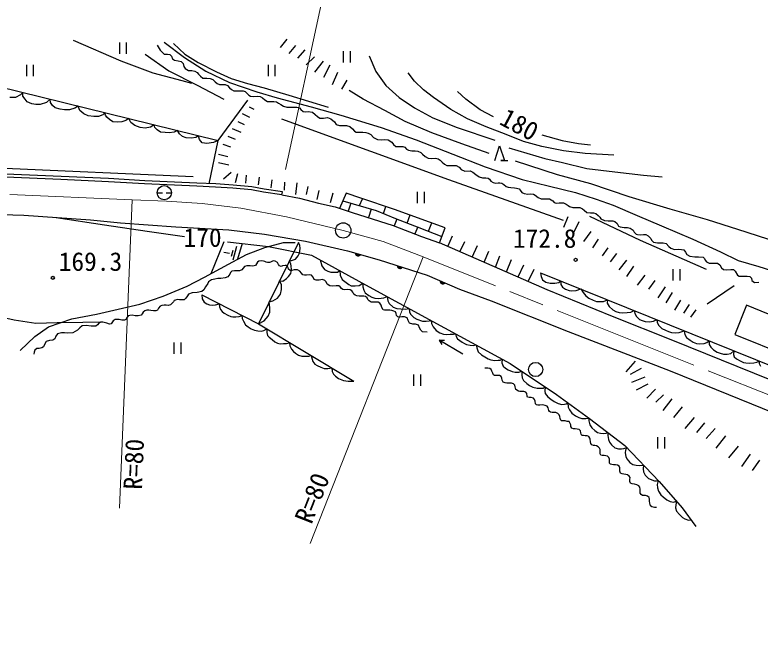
# Model space of a CAD drawing. Units: millimetres, scale not verified. Extents: x 40000 to 680000, y 20000 to 380000.
# Drawn here: x 150550 to 223733, y 257449 to 319030 of the extents above; entities that cross this region are included whole.
import ezdxf
from ezdxf.enums import TextEntityAlignment as Align

# ---------------------------------------------------------------- set-up
doc = ezdxf.new("R2010")
doc.units = ezdxf.units.MM
doc.header["$LTSCALE"] = 1000
doc.linetypes.add('CHAIN', pattern=[18.5, 12, -1.5, 3.5, -1.5])
for name, color, linetype, lineweight in [('M-BGD', 7, 'Continuous', 25), ('M-BMK', 2, 'CHAIN', 13), ('M-BMK-SRVR', 3, 'Continuous', 25), ('M-STR-HTXT', 7, 'Continuous', 13)]:
    doc.layers.add(name, color=color, linetype=linetype, lineweight=lineweight)
doc.styles.add('ＭＳ ゴシック', font='')
doc.styles.get('ＭＳ ゴシック').set_extended_font_data('MS Gothic')

msp = doc.modelspace()

# ---------------------------------------------------------------- hatches: boundary and pattern name
at = {"layer": 'M-BGD'}
for points in [[(184544, 295474), (183942, 295644, 0.84072)], [(188660, 294230), (188062, 294414, 0.84072)], [(192848, 292694), (192270, 292933, 0.84072)]]:
    msp.add_hatch(color=256, dxfattribs=at).paths.add_polyline_path(points)

# ---------------------------------------------------------------- linework, layer by layer
for p, q in [((127524, 317270), (170516, 306689)), ((160813, 316330), (160813, 315213)), ((161480, 316330), (161480, 315213)), ((176634, 315814), (177300, 316632)), ((177494, 315253), (178153, 316015)), ((178326, 314781), (179068, 315606)), ((182793, 315484), (182793, 314366)), ((183460, 315484), (183460, 314366)), ((179150, 314131), (179984, 314899)), ((151685, 314137), (151685, 313020)), ((152351, 314137), (152351, 313020)), ((175409, 314138), (175409, 313021)), ((176076, 314138), (176076, 313021)), ((180003, 313423), (180848, 314492)), ((180891, 312910), (181500, 314139)), ((181730, 312211), (182259, 313412)), ((182663, 311731), (183170, 312624)), ((173542, 309992), (174024, 309781)), ((172864, 309337), (173580, 309005)), ((172436, 308552), (173064, 308264)), ((171898, 307866), (172734, 307512)), ((171446, 307113), (172169, 306827)), ((170956, 306338), (171717, 306074)), ((170551, 305351), (171472, 305121)), ((129726, 304845), (168070, 303157)), ((170530, 304552), (171560, 304322)), ((198283, 304741), (198949, 304741)), ((198616, 304741), (198283, 304741)), ((171032, 302934), (171784, 303584)), ((172211, 302566), (172435, 303459)), ((173241, 302498), (173302, 303310)), ((174488, 302349), (174562, 303107)), ((175701, 302060), (175812, 302836)), ((177014, 301821), (177074, 302623)), ((178141, 301403), (178269, 302546)), ((164520, 301567), (165045, 301567)), ((165395, 301567), (165920, 301567)), ((176778, 301355), (176824, 301651)), ((179175, 301395), (179354, 302196)), ((180224, 300900), (180446, 301804)), ((181547, 300611), (181820, 301574)), ((190066, 301659), (190066, 300541)), ((190732, 301659), (190732, 300541)), ((184391, 300305), (184685, 300979)), ((183541, 300557), (183280, 299762)), ((186759, 299517), (186990, 300220)), ((185536, 299965), (185267, 299124)), ((189084, 298598), (189369, 299384)), ((188055, 298987), (187793, 298311)), ((191155, 297803), (191499, 298609)), ((204457, 298181), (204873, 299220)), ((205393, 297609), (205975, 298752)), ((190106, 298211), (189839, 297520)), ((193078, 296286), (193513, 297338)), ((206433, 296767), (207130, 297754)), ((169826, 293638), (171085, 296767)), ((172868, 296585), (172401, 295043)), ((178410, 296677), (174459, 288689)), ((194257, 295774), (194730, 296788)), ((207296, 296164), (207858, 296996)), ((171618, 295617), (171081, 295714)), ((171944, 295889), (171783, 295296)), ((172307, 296275), (171951, 294959)), ((195460, 295251), (195965, 296374)), ((196643, 294738), (197098, 295817)), ((208263, 295385), (208815, 296164)), ((197741, 294261), (198163, 295360)), ((198825, 293789), (199333, 295028)), ((209051, 294769), (209665, 295593)), ((209909, 293995), (210633, 294946)), ((199958, 293297), (200545, 294490)), ((210643, 293346), (211342, 294355)), ((200955, 292864), (201543, 294055)), ((202182, 293718), (247643, 275332)), ((211678, 292497), (212436, 293481)), ((215169, 294055), (215169, 292937)), ((215836, 294055), (215836, 292937)), ((212806, 292100), (213412, 292941)), ((213732, 291259), (214447, 292319)), ((218531, 290658), (221178, 292465)), ((214508, 290770), (215122, 291779)), ((215349, 290047), (215964, 291031)), ((216250, 289752), (216805, 290602)), ((216923, 289365), (217453, 290080)), ((192225, 287107), (192473, 286667)), ((166170, 286869), (166170, 285751)), ((166836, 286869), (166836, 285751)), ((210575, 283970), (211503, 285027)), ((211020, 283772), (212091, 284333)), ((189700, 283712), (189700, 282594)), ((190367, 283712), (190367, 282594)), ((211135, 282982), (212437, 283509)), ((211597, 282224), (212734, 282801)), ((212618, 281384), (213476, 282274)), ((213492, 281005), (214234, 281714)), ((214201, 280198), (215091, 281335)), ((215272, 279506), (216113, 280561)), ((216362, 278431), (217285, 279485)), ((217516, 278019), (218291, 278991)), ((218423, 277426), (219329, 278431)), ((213663, 277578), (213663, 276461)), ((214330, 277578), (214330, 276461)), ((219428, 276504), (220384, 277689)), ((220667, 275527), (221607, 276680)), ((221953, 274703), (222793, 275905)), ((222975, 274308), (223700, 275312))]:
    msp.add_line(p, q, dxfattribs=at)
for points in [[(156273, 316542), (160960, 314520), (164095, 313358), (166953, 312590), (167888, 312314)], [(165207, 316365), (167221, 314836), (169294, 313520), (171637, 312397), (174309, 311488), (176304, 310888), (179658, 310017), (182561, 309195), (186532, 307974), (189945, 306755), (193554, 305367), (196747, 304124), (200364, 302875), (203046, 302217), (205606, 301584), (207629, 300950), (209312, 300341), (211652, 299342), (214066, 298319), (217115, 297012), (219835, 295763), (221589, 294908), (223607, 294316), (225887, 293593)], [(166119, 316225), (167252, 315186), (168543, 314368), (170353, 313425), (171797, 312801), (173376, 312306), (175015, 311871), (177456, 311163), (181316, 309979)], [(164512, 316044), (164806, 315554), (165213, 315189), (165535, 315189), (165760, 315133), (165942, 314965), (166012, 314713), (166208, 314587), (166587, 314517), (166882, 314460), (167065, 314256), (167148, 313956), (167260, 313760), (167611, 313564), (167933, 313564), (168214, 313507), (168452, 313367), (168578, 313213), (168761, 313003), (169013, 312807), (169392, 312807), (169742, 312779), (169981, 312681), (170205, 312456), (170402, 312288), (170640, 312204), (170934, 312204), (171201, 312204), (171419, 312098), (171614, 311882), (171817, 311715), (172055, 311578), (172301, 311564), (172532, 311564), (172799, 311578), (172951, 311578), (173168, 311506), (173399, 311282), (173515, 311138), (173695, 311051), (174013, 311008), (174403, 311037), (174649, 311008), (174851, 310900), (175107, 310695), (175353, 310543), (175692, 310522), (175989, 310529), (176256, 310485), (176444, 310363), (176668, 310218), (176921, 310059), (177268, 309987), (177622, 309987), (177961, 309987), (178243, 309987), (178511, 309892), (178626, 309743), (178846, 309531), (179095, 309509), (179356, 309535), (179777, 309492), (180043, 309257), (180257, 309053), (180502, 308890), (180859, 308890), (181237, 308941), (181563, 308839), (181951, 308543), (182115, 308268), (182441, 308155), (182860, 308155), (183125, 308155), (183431, 308074), (183707, 307839), (183890, 307625), (184064, 307513), (184401, 307503), (184717, 307503), (185023, 307492), (185258, 307431), (185493, 307299), (185779, 306982), (186146, 306799), (186514, 306778), (186881, 306809), (187212, 306754), (187559, 306530), (187732, 306295), (187947, 306122), (188426, 306101), (188631, 306101), (188835, 306060), (188998, 305856), (189212, 305734), (189539, 305673), (189845, 305673), (190111, 305663), (190407, 305530), (190570, 305357), (190835, 305112), (191121, 304959), (191509, 304938), (191856, 304949), (192101, 304898), (192305, 304755), (192509, 304581), (192726, 304387), (192957, 304250), (193293, 304250), (193681, 304240), (193901, 304229), (194164, 304093), (194374, 303862), (194720, 303684), (195276, 303705), (195517, 303590), (195801, 303348), (196136, 303118), (196483, 303034), (196797, 303034), (197018, 303013), (197154, 302908), (197301, 302709), (197511, 302562), (197752, 302520), (198004, 302531), (198172, 302531), (198371, 302510), (198550, 302384), (198781, 302174), (198990, 302132), (199253, 302069), (199599, 302038), (199819, 302027), (200061, 301964), (200176, 301838), (200334, 301597), (200566, 301486), (200910, 301425), (201213, 301452), (201469, 301445), (201652, 301331), (201928, 301108), (202231, 300987), (202555, 300980), (202791, 300973), (203054, 300967), (203378, 300785), (203499, 300623), (203702, 300556), (203992, 300583), (204167, 300583), (204423, 300569), (204686, 300448), (204882, 300320), (205030, 300225), (205343, 300129), (205693, 300116), (206017, 300116), (206307, 299994), (206469, 299860), (206719, 299637), (207069, 299583), (207366, 299583), (207595, 299536), (207831, 299334), (207993, 299159), (208101, 299004), (208459, 298835), (208809, 298802), (209039, 298815), (209275, 298802), (209463, 298754), (209709, 298557), (209837, 298300), (210006, 298213), (210377, 298166), (210700, 298166), (210957, 298105), (211253, 297896), (211382, 297707), (211550, 297498), (211699, 297458), (211995, 297451), (212285, 297458), (212508, 297458), (212730, 297350), (213000, 297060), (213074, 296899), (213270, 296723), (213641, 296643), (214212, 296656), (214496, 296571), (214769, 296298), (214977, 296138), (215326, 296006), (215723, 296015), (216015, 295996), (216242, 295949), (216421, 295723), (216544, 295515), (216846, 295326), (217327, 295260), (217695, 295260), (218129, 295241), (218271, 295128), (218347, 294940), (218479, 294770), (218715, 294647), (218960, 294647), (219309, 294647), (219564, 294647), (219772, 294496), (219951, 294195), (220149, 294025), (220461, 293987), (220867, 294025), (221111, 294019), (221273, 293855), (221530, 293486), (221690, 293373), (222125, 293373), (222464, 293373), (222729, 293354), (222880, 293184), (222927, 292939), (223182, 292769), (223597, 292779)], [(163333, 315167), (165673, 313535), (168436, 312124), (171058, 310753)], [(185341, 315008), (185995, 313464), (186986, 312097), (188293, 310929), (189799, 309900), (191582, 308909), (193980, 307979), (197693, 306732)], [(209371, 305262), (206564, 305429), (204424, 305692), (202311, 306109), (200504, 306609), (198809, 307290), (196821, 308054), (194995, 308833), (193376, 309743), (191653, 310905), (190663, 311658), (189797, 312512), (189156, 313343)], [(170516, 306689), (170050, 306504), (169393, 306400), (168926, 306476), (168679, 306799), (168571, 307168), (168308, 306999), (167879, 306914), (167384, 306952), (167022, 307094), (166727, 307351), (166517, 307673), (166175, 307532), (165689, 307437), (165318, 307475), (164851, 307532), (164537, 307732), (164289, 307970), (164212, 308241), (163876, 308010), (163343, 307915), (162838, 307972), (162333, 308162), (161924, 308457), (161725, 308853), (161438, 308657), (161067, 308533), (160591, 308505), (160162, 308543), (159839, 308762), (159591, 308981), (159439, 309180), (159391, 309427), (159191, 309219), (158772, 309066), (158286, 309066), (157742, 309115), (157313, 309325), (156932, 309648), (156756, 310076), (156447, 309877), (155913, 309715), (155428, 309715), (154980, 309772), (154502, 309897), (154226, 310135), (154054, 310430), (154018, 310749), (153654, 310421), (153045, 310221), (152616, 310240), (152197, 310297), (151769, 310497), (151559, 310744), (151340, 311058), (151340, 311408), (151093, 311172), (150598, 310925), (150062, 310907)], [(197142, 305437), (194432, 306366), (191496, 307456), (188892, 308576), (186864, 309646), (184755, 310766), (183387, 311623)], [(197549, 309006), (196252, 309719), (194846, 310756), (194003, 311512)], [(169632, 302457), (170516, 306689), (173432, 310658)], [(176716, 308830), (185456, 305657), (193148, 302877), (204406, 298862)], [(202283, 307248), (204299, 306693), (205883, 306401), (207078, 306262)], [(176824, 301651), (175019, 301931), (173813, 302136), (171991, 302302), (170278, 302431), (168427, 302507), (163301, 302730), (159744, 302954), (155077, 303176), (149669, 303398), (143042, 303671), (136464, 304026), (129530, 304331), (123556, 304610), (120657, 304815), (119224, 304866), (117180, 305045), (113926, 305301), (111001, 305586), (108340, 305927)], [(197676, 304741), (198146, 306179), (198616, 304741)], [(199061, 305977), (202578, 304942), (204313, 304539), (206715, 303954), (209480, 303611), (212286, 303309), (214122, 303127)], [(176778, 301355), (174970, 301635), (173774, 301839), (171966, 302004), (170260, 302131), (168414, 302207), (163285, 302430), (159727, 302654), (155064, 302876), (149657, 303098), (143028, 303371), (136449, 303727), (129516, 304031), (123538, 304311), (120641, 304516), (119206, 304567), (117155, 304746), (113899, 305002), (110967, 305288), (108302, 305629)], [(199671, 304698), (203805, 303359), (207085, 302482), (210827, 301189), (214854, 299990), (218547, 298944), (221513, 297985), (224450, 297055), (227483, 296237), (229576, 295714), (232117, 295135), (234510, 294575)], [(192246, 296648), (192799, 298137), (187845, 299938), (184514, 301036), (183093, 301537), (182438, 300037)], [(176778, 301355), (178491, 301041), (180349, 300548), (182009, 300178), (183687, 299629), (187690, 298351), (190495, 297266), (192246, 296648)], [(182766, 300787), (186016, 299823), (187937, 299032), (190230, 298164), (192483, 297285)], [(144923, 299578), (151433, 299356), (157973, 298917), (160926, 298616), (166370, 298237), (171548, 297922), (175060, 297494), (179097, 296818), (183217, 295851), (186323, 294973), (191035, 293460), (194209, 292110), (197316, 290940), (204886, 287942), (214903, 284095), (231933, 277187), (239675, 274185), (245714, 271789), (249039, 268837), (250226, 266757), (250589, 265775), (250607, 264356), (249375, 257449)], [(154615, 299142), (159340, 298408), (163538, 297792), (167190, 297271)], [(218466, 294046), (211986, 296879), (207027, 299223)], [(108444, 296196), (109994, 296702), (111465, 297060), (113174, 297238), (115240, 297258), (117108, 297218), (118916, 296980), (122105, 296523), (125538, 295744), (131092, 294309), (134868, 293280), (138496, 292261), (141696, 291335), (144531, 290578), (146973, 289876), (150481, 289091), (152589, 288756), (154694, 288816), (157224, 288877), (158924, 288897)], [(151071, 286065), (152508, 287461), (153844, 288412), (156143, 289173), (158562, 289663), (162806, 290637), (165121, 291416), (167482, 292401), (169156, 293272), (171519, 294565), (173283, 295520), (175102, 296200), (176922, 296677), (178061, 296677)], [(171428, 296747), (175459, 296293), (179677, 295440), (184975, 292537), (191581, 288941), (199174, 284813), (203748, 281753), (206966, 279399), (210465, 276763), (213808, 273208), (216079, 270637), (217428, 268811)], [(174459, 288689), (175027, 288998), (175434, 289442), (175595, 289849), (175585, 290275), (175527, 290848), (175879, 290966), (176352, 291212), (176646, 291609), (176722, 292063), (176721, 292559), (176546, 292908), (176857, 292893), (177214, 293143), (177427, 293348), (177662, 293651), (177706, 294029), (177693, 294357), (177651, 294601), (177509, 294854), (178092, 295062), (178378, 295368), (178512, 295625), (178560, 296093), (178522, 296428), (178410, 296677)], [(276376, 263171), (274153, 263975), (271610, 264968), (269330, 265830), (263589, 267947), (259564, 269638), (254205, 271679), (250018, 273283), (246741, 274590), (238153, 277947), (229498, 281252), (215160, 287063), (209250, 289410), (202826, 292051), (192246, 296648)], [(180536, 294969), (180705, 294398), (180942, 294037), (181272, 293872), (181571, 293759), (181932, 293759), (182221, 293780), (182447, 293922), (182479, 293481), (182694, 293064), (182942, 292841), (183348, 292569), (183571, 292428), (183951, 292428), (184364, 292453), (184723, 292675), (184703, 292321), (184803, 292015), (184960, 291734), (185315, 291470), (185596, 291305), (185894, 291205), (186249, 291181), (186770, 291238), (187098, 291382), (187186, 290947), (187293, 290691), (187707, 290336), (188062, 290204), (188436, 290185), (188866, 290138), (189260, 290205), (189317, 289840), (189418, 289600), (189716, 289329), (190014, 289170), (190572, 288964), (190943, 288964), (191221, 288990), (191446, 289015), (191466, 288725), (191612, 288394), (191917, 288056), (192288, 287818), (192633, 287685), (192939, 287644), (193310, 287671), (193625, 287690), (193806, 287732), (193881, 287452), (194026, 287231), (194231, 287046), (194465, 286885), (194712, 286770), (194912, 286667), (195262, 286587), (195560, 286570), (195841, 286625), (195909, 286357), (196059, 285951), (196379, 285662), (196694, 285462), (197014, 285266), (197299, 285159), (197678, 285112), (198019, 285125), (198198, 285138), (198397, 285235), (198383, 284871), (198497, 284551), (198722, 284346), (198980, 284188), (199382, 284016), (199692, 283950), (200027, 283964), (200324, 284044), (200320, 283684), (200356, 283408), (200506, 283149), (200831, 282854), (201090, 282632), (201415, 282470), (201824, 282379), (202173, 282373), (202431, 282388), (202614, 282512), (202581, 282094), (202623, 281851), (202885, 281524), (203188, 281317), (203516, 281062), (203911, 280874), (204250, 280779), (204527, 280818), (204692, 280843), (204859, 280940), (204896, 280515), (205014, 280243), (205255, 279922), (205595, 279662), (205917, 279502), (206232, 279415), (206635, 279409), (206903, 279445), (206913, 279186), (207025, 278770), (207205, 278498), (207496, 278213), (207780, 278022), (208046, 277966), (208380, 277935), (208615, 277960), (208795, 278021), (208782, 277719), (208839, 277353), (208944, 277087), (209130, 276809), (209482, 276537), (209829, 276438), (210132, 276438), (210361, 276462), (210646, 276571), (210503, 276308), (210490, 276030), (210547, 275657), (210646, 275428), (210794, 275237), (210955, 275076), (211227, 274890), (211574, 274829), (211889, 274792), (212292, 274820), (212243, 274462), (212292, 274172), (212459, 273825), (212769, 273523), (213369, 273294), (213554, 273294), (213708, 273315), (213636, 272927), (213667, 272605), (213747, 272271), (213976, 271913), (214211, 271702), (214564, 271418), (214910, 271251), (215226, 271196), (215516, 271275), (215462, 270934), (215431, 270631), (215536, 270303), (215827, 269963), (216105, 269685), (216340, 269543), (216705, 269413), (216957, 269448)], [(191038, 287865), (190586, 287919), (190404, 288080), (190296, 288295), (190189, 288553), (189888, 288671), (189630, 288671), (189286, 288768), (189157, 289015), (189081, 289283), (188823, 289391), (188540, 289396), (188357, 289368), (188260, 289368), (188155, 289388), (188030, 289527), (187994, 289728), (187924, 289883), (187778, 289944), (187567, 290014), (187371, 290024), (187185, 290024), (186999, 290024), (186838, 290044), (186707, 290079), (186569, 290302), (186535, 290518), (186398, 290729), (186210, 290825), (185840, 290837), (185669, 290825), (185538, 290831), (185344, 290945), (185225, 291099), (185139, 291247), (184997, 291372), (184820, 291417), (184615, 291423), (184359, 291423), (184123, 291436), (183979, 291499), (183836, 291609), (183750, 291798), (183652, 291953), (183491, 292039), (183238, 292062), (182916, 292045), (182749, 292074), (182617, 292177), (182491, 292338), (182347, 292442), (182088, 292442), (181763, 292401), (181466, 292437), (181213, 292589), (181119, 292820), (180996, 292965), (180750, 293037), (180424, 293001), (180135, 292987), (179947, 293045), (179852, 293269), (179664, 293471), (179462, 293507), (179187, 293486), (178984, 293479), (178825, 293515), (178687, 293667), (178527, 293871), (178294, 294003), (177972, 293996), (177746, 293933), (177573, 293948), (177423, 294061), (177370, 294192), (177329, 294328), (177216, 294422), (177076, 294425), (176843, 294380), (176685, 294340), (176550, 294383), (176449, 294535), (176326, 294724), (176102, 294851), (175925, 294868), (175777, 294821), (175667, 294754), (175553, 294716), (175351, 294716), (175220, 294750), (175093, 294817), (174958, 294859), (174751, 294872), (174515, 294843), (174380, 294745), (174291, 294585), (174165, 294434), (173919, 294347), (173648, 294394), (173316, 294394), (173097, 294314), (172971, 294155), (172839, 293990), (172620, 293890), (172335, 293897), (172103, 293904), (171844, 293864), (171731, 293731), (171658, 293559), (171463, 293297), (171189, 293210), (170774, 293150), (170473, 293150), (170178, 293083), (169870, 293023), (169562, 292822), (169489, 292642), (169268, 292321), (169114, 292040), (168893, 291879), (168456, 291770), (167968, 291752), (167601, 291614), (167493, 291457), (167348, 291217), (167168, 291060), (166951, 291048), (166716, 291054), (166481, 291084), (166325, 291036), (166180, 290976), (166114, 290844), (165994, 290735), (165842, 290547), (165607, 290505), (165390, 290517), (165215, 290517), (164993, 290511), (164824, 290445), (164638, 290240), (164559, 290030), (164403, 289982), (164162, 289963), (163909, 290000), (163705, 290030), (163512, 290036), (163313, 289963), (163157, 289843), (163055, 289681), (162956, 289563), (162669, 289477), (162361, 289498), (162068, 289536), (161830, 289531), (161663, 289475), (161506, 289239), (161443, 289107), (161318, 289054), (161058, 289062), (160800, 289128), (160581, 289132), (160390, 289112), (160210, 288976), (159992, 288714), (159824, 288675), (159584, 288756), (159190, 288865), (158994, 288865), (158803, 288764), (158657, 288601), (158494, 288466), (158275, 288466), (158033, 288466), (157557, 288542), (157165, 288486), (156914, 288290), (156704, 288067), (156224, 287813), (155758, 287784), (155423, 287809), (155122, 287809), (154730, 287719), (154567, 287482), (154469, 287222), (154281, 287107), (153938, 287073), (153628, 286951), (153481, 286723), (153366, 286445), (153179, 286331), (152942, 286282), (152689, 286266), (152493, 286111), (152428, 285924), (152420, 285728)], [(202182, 293718), (202228, 293346), (202364, 293033), (202700, 292788), (203110, 292686), (203565, 292703), (203981, 292743), (204156, 292919), (204180, 292572), (204339, 292288), (204620, 292093), (204978, 291962), (205257, 291934), (205678, 291956), (206116, 292127), (206350, 291786), (206629, 291462), (206919, 291206), (207341, 291006), (207654, 290898), (207956, 290892), (208366, 290898), (208744, 291064), (208730, 290727), (208923, 290386), (209265, 290088), (209568, 289905), (209895, 289826), (210269, 289762), (210691, 289802), (211042, 289834), (211367, 290003), (211416, 289706), (211591, 289428), (211878, 289117), (212141, 289014), (212444, 288934), (212862, 288910), (213264, 288962), (213584, 289107), (213622, 288840), (213794, 288534), (214095, 288253), (214441, 288067), (214728, 287933), (215022, 287850), (215379, 287812), (215775, 287850), (216263, 288023), (216350, 287652), (216516, 287371), (216850, 287108), (217175, 286910), (217488, 286751), (217801, 286745), (218229, 286764), (218497, 286853), (218721, 287029), (218733, 286668), (218880, 286394), (219161, 286138), (219506, 285921), (219807, 285806), (220139, 285729), (220491, 285729), (220874, 285799), (221153, 286045), (221136, 285691), (221199, 285448), (221417, 285270), (221767, 285056), (222105, 284902), (222325, 284861), (222740, 284831), (223129, 284867), (223410, 284928), (223639, 285040), (223656, 284795), (223789, 284529)], [(168909, 291533), (174459, 288689), (183826, 283074)], [(168909, 291533), (168930, 291151), (169151, 290809), (169391, 290661), (169668, 290561), (169965, 290540), (170263, 290547), (170608, 290662), (170645, 290370), (170745, 290101), (170908, 289910), (171092, 289740), (171475, 289534), (171744, 289428), (171950, 289392), (172261, 289378), (172566, 289407), (172840, 289519), (172871, 289215), (173005, 288946), (173191, 288612), (173467, 288414), (173743, 288201), (174069, 288081), (174402, 288010), (174749, 287989), (174997, 288039), (175276, 288199), (175295, 287855), (175359, 287559), (175523, 287389), (175807, 287145), (176069, 286929), (176341, 286787), (176591, 286742), (176916, 286758), (177228, 286769), (177531, 286847), (177546, 286542), (177700, 286202), (177904, 285980), (178109, 285809), (178410, 285633), (178734, 285519), (179029, 285514), (179415, 285519), (179649, 285578), (179740, 285229), (179814, 285007), (179996, 284746), (180246, 284593), (180598, 284428), (180910, 284326), (181291, 284304), (181660, 284372), (181717, 284033), (181849, 283747), (182032, 283569), (182342, 283317), (182806, 283122), (183293, 283054), (183615, 283067), (183826, 283074)], [(194543, 285732), (192225, 287107), (192731, 287101)], [(213556, 270656), (213353, 270656), (213089, 270718), (212965, 270842), (212895, 271106), (212877, 271300), (212877, 271485), (212824, 271644), (212674, 271767), (212480, 271846), (212374, 271846), (212189, 271855), (212039, 271926), (211969, 272067), (211951, 272243), (211960, 272472), (211933, 272657), (211827, 272798), (211642, 272895), (211404, 272948), (211157, 272987), (211002, 273051), (210952, 273206), (210952, 273425), (210959, 273616), (210882, 273750), (210719, 273870), (210542, 273920), (210337, 273934), (210182, 273955), (210019, 274033), (209968, 274221), (209958, 274393), (209958, 274566), (209881, 274711), (209736, 274825), (209518, 274866), (209345, 274866), (209172, 274884), (209027, 274925), (208954, 275025), (208945, 275183), (208946, 275422), (208888, 275575), (208761, 275702), (208583, 275746), (208430, 275759), (208227, 275772), (208100, 275816), (208036, 275924), (208023, 276070), (208030, 276236), (208023, 276375), (207966, 276496), (207833, 276611), (207674, 276706), (207515, 276738), (207356, 276750), (207209, 276808), (207108, 276935), (207063, 277119), (207057, 277367), (207012, 277481), (206910, 277634), (206739, 277704), (206548, 277710), (206383, 277723), (206217, 277746), (206145, 277869), (206135, 278003), (206093, 278188), (205954, 278337), (205754, 278363), (205584, 278378), (205409, 278404), (205255, 278461), (205157, 278620), (205141, 278774), (205054, 278985), (204972, 279093), (204792, 279124), (204575, 279165), (204421, 279165), (204241, 279165), (204159, 279242), (204092, 279415), (204059, 279602), (203992, 279769), (203855, 279902), (203659, 279985), (203472, 280002), (203314, 280006), (203160, 280031), (203039, 280089), (202972, 280193), (202934, 280453), (202811, 280611), (202634, 280688), (202387, 280729), (202117, 280717), (201905, 280717), (201775, 280746), (201670, 280840), (201628, 281117), (201587, 281269), (201470, 281411), (201246, 281463), (201040, 281458), (200882, 281499), (200852, 281604), (200811, 281863), (200711, 282004), (200529, 282039), (200323, 282039), (200141, 282051), (199999, 282098), (199739, 282254), (199663, 282511), (199644, 282672), (199529, 282791), (199320, 282872), (199106, 282886), (198868, 282882), (198701, 282891), (198587, 282929), (198511, 282986), (198410, 283167), (198356, 283364), (198290, 283532), (198152, 283616), (197984, 283616), (197799, 283616), (197655, 283634), (197541, 283694), (197475, 283867), (197385, 284059), (197337, 284220), (197193, 284310), (197002, 284352), (196882, 284352), (196696, 284358)]]:
    msp.add_lwpolyline(points, dxfattribs=at)
msp.add_lwpolyline([(221238, 287666), (226463, 285555), (227617, 288413), (222393, 290523)], close=True, dxfattribs=at)
for centre, radius in [((165220, 301567), 700), ((205616, 294979), 150), ((154277, 293215), 150), ((201684, 284217), 700)]:
    msp.add_circle(centre, radius, dxfattribs=at)
at = {"layer": 'M-BMK'}
msp.add_lwpolyline([(275835, 261377), (246957, 272814), (214937, 285560), (190639, 295271), (186730, 296767), (182795, 297874), (177210, 299213), (172737, 300051), (168936, 300497), (165431, 300739), (162052, 300888), (144066, 301665), (117961, 302469), (112584, 302755), (107783, 303240), (103438, 303951), (99634, 304728), (92454, 306861), (90596, 307438), (84269, 309642)], dxfattribs=at)
at = {"layer": 'M-BMK-SRVR'}
msp.add_circle((182795, 297874), 750, dxfattribs=at)
at = {"layer": 'M-STR-HTXT'}
for p, q in [((183185, 332036), (177123, 303838)), ((160830, 270593), (162052, 300888)), ((190639, 295271), (179550, 267131))]:
    msp.add_line(p, q, dxfattribs=at)

# ---------------------------------------------------------------- texts
at = {"layer": 'M-BGD', "style": 'ＭＳ ゴシック'}
msp.add_text('180', height=1833, rotation=331.933, dxfattribs=at).set_placement((197759, 307861), align=Align.BOTTOM_LEFT)
for s, p in [('170', (167111, 295702)), ('172.8', (199458, 295615)), ('169.3', (154853, 293349))]:
    msp.add_text(s, height=1833, dxfattribs=at).set_placement(p, align=Align.BOTTOM_LEFT)
at = {"layer": 'M-STR-HTXT', "style": 'ＭＳ ゴシック'}
for rotation, p in [(87.692, (163583, 272367)), (68.494, (180183, 268737))]:
    msp.add_text('R=80', height=1833, rotation=rotation, dxfattribs=at).set_placement(p, align=Align.BOTTOM_LEFT)

doc.saveas('drawing.dxf')
